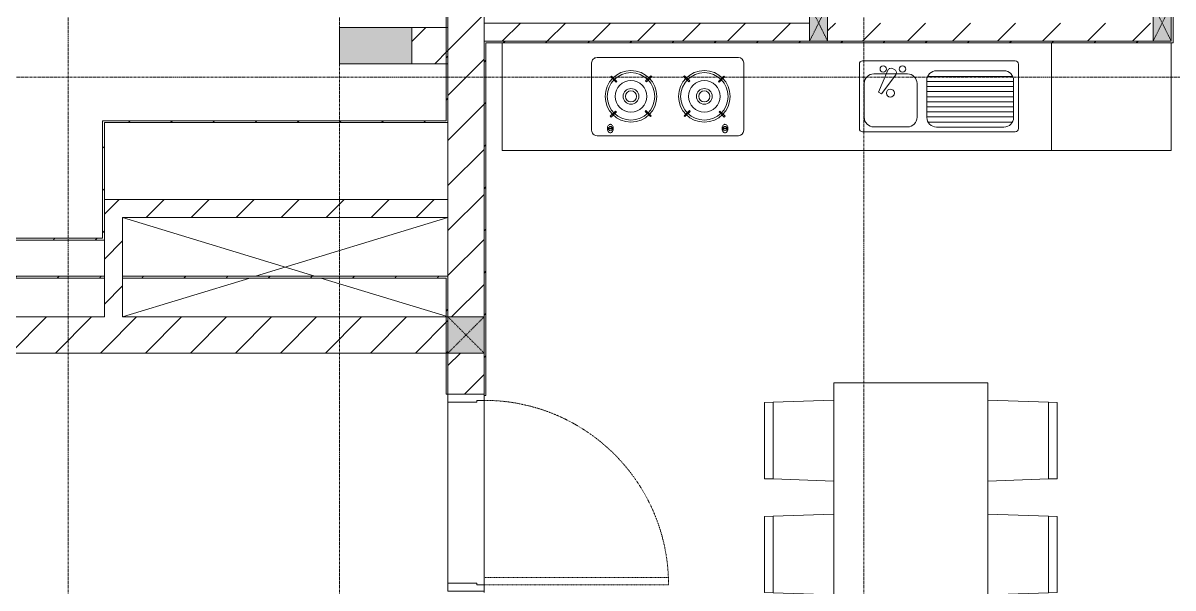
# Model space of a CAD drawing. Header units: millimetres. Extents: x 5356 to 209803, y -16346 to 109894.
# Drawn here: x 44202 to 50563, y 70213 to 73337 of the extents above; entities that cross this region are included whole.
import ezdxf

# ---------------------------------------------------------------- set-up
doc = ezdxf.new("R2010")
doc.units = ezdxf.units.MM
for name, pattern in [('Dash', [6, 3, -3]), ('Grid Line', [22.225, 12.7, -3.175, 3.175, -3.175]), ('NET VAN', [1.06, 0.53, -0.53])]:
    doc.linetypes.add(name, pattern=pattern)
for name, color, linetype, lineweight in [('0-1', 7, 'Continuous', 5), ('0-2', 9, 'Continuous', 9), ('A-DETL-GENF-2', 9, 'NET VAN', 9), ('A-DOOR', 31, 'Continuous', 9), ('A-DOOR-FRAM', 31, 'Continuous', 9), ('A-FLOR-1', 9, 'Continuous', 9), ('A-WALL', 113, 'Continuous', 9), ('A-WALL-1', 253, 'Continuous', 18), ('A-WALL-3', 113, 'Continuous', 18), ('A-WALL-PATT-1', 10, 'Continuous', 9), ('A-WALL-PATT-2', 9, 'Continuous', 9), ('A-WALL-PATT-3', 111, 'Continuous', 9), ('I-FURN', 30, 'Continuous', 9), ('I-FURN-1', 9, 'Continuous', 9), ('I-WALL-1', 253, 'Continuous', 18), ('I-WALL-3', 2, 'Continuous', 18), ('S-COLS', 52, 'Continuous', 9), ('S-COLS-1', 254, 'Continuous', 5), ('S-COLS-2', 253, 'Continuous', 18), ('S-COLS-3', 9, 'Continuous', 9), ('S-COLS-4', 52, 'Continuous', 18), ('S-COLS-5', 52, 'Dash', 9), ('S-COLS-HDLN', 52, 'Dash', 9), ('S-COLS-HDLN-1', 9, 'Dash', 9), ('S-GRID-1', 1, 'Grid Line', 9)]:
    doc.layers.add(name, color=color, linetype=linetype, lineweight=lineweight)
pattern_1 = [(45, (0, 0), (-116.67262, 116.67262), [])]
pattern_2 = [(45, (0, 0), (-124.4508, 124.4508), [])]

# ---------------------------------------------------------------- blocks, each defined once
blk = doc.blocks.new('NCV_TKTC_KET CAU_rvt-1-TKCS_MB ĐỊNH VỊ MỐC TỌA ĐỘ CÔNG TRÌNH')
at = {"layer": 'S-COLS-1'}
blk.add_hatch(color=256, dxfattribs=at).paths.add_polyline_path([(45952.6, 73111.9), (46352.6, 73111.9), (46352.6, 73311.9), (45952.6, 73311.9)])
at = {"layer": 'S-COLS-2'}
for p, q in [((45952.6, 73311.9), (45952.6, 73111.9)), ((46352.6, 73311.9), (45952.6, 73311.9)), ((46352.6, 73111.9), (46352.6, 73311.9)), ((45952.6, 73111.9), (46352.6, 73111.9))]:
    blk.add_line(p, q, dxfattribs=at)
blk = doc.blocks.new('HE BEP A1 - HE BEP A 2-V139-TKCS_MB ĐỊNH VỊ MỐC TỌA ĐỘ CÔNG TRÌNH')
at = {"layer": 'I-FURN'}
for p, q in [((0, 0), (662.4, 0)), ((0, -594.4), (0, 0)), ((662.4, 0), (662.4, -594.4)), ((662.4, 0), (662.4, -594.4)), ((3700, 0), (662.4, 0)), ((3700, -594.4), (3700, 0)), ((3700, -594.4), (3700, 0)), ((844.9, -120.7), (844.9, -476.9)), ((1706.9, -103.2), (862.4, -103.2)), ((1724.4, -476.9), (1724.4, -120.7)), ((2364, -483.2), (2364, -111.2)), ((3175.6, -81.2), (2394, -81.2)), ((2451.6, -118.3), (2484.1, -118.3)), ((2451.6, -122.3), (2451.6, -118.3)), ((2484.1, -122.3), (2451.6, -122.3)), ((2484.1, -118.3), (2484.1, -122.3)), ((3085.5, -118.3), (3085.5, -122.3)), ((3118, -118.3), (3085.5, -118.3)), ((3085.5, -122.3), (3118, -122.3)), ((3118, -122.3), (3118, -118.3)), ((3205.6, -483.2), (3205.6, -111.2)), ((871.5, -386.8), (871.5, -182.3)), ((871.5, -184.9), (1351.6, -184.9)), ((877.9, -156.9), (1345.2, -156.9)), ((924.9, -128.9), (1298.3, -128.9)), ((1351.6, -182.3), (1351.6, -386.8)), ((1405.6, -369.9), (1405.6, -183.2)), ((1459, -129.9), (1644.4, -129.9)), ((1697.8, -183.2), (1697.8, -369.9)), ((2471.8, -183.9), (2467.4, -188.3)), ((2467.4, -188.3), (2496.5, -217.4)), ((2500.9, -213), (2471.8, -183.9)), ((2689.3, -186.7), (2660.2, -215.8)), ((2693.7, -191.1), (2689.3, -186.7)), ((2875.9, -191.1), (2880.3, -186.7)), ((2880.3, -186.7), (2909.4, -215.8)), ((3068.7, -213), (3097.9, -183.9)), ((3102.3, -188.3), (3073.1, -217.4)), ((3097.9, -183.9), (3102.3, -188.3)), ((871.5, -212.9), (1351.6, -212.9)), ((871.5, -240.9), (1351.6, -240.9)), ((2496.5, -217.4), (2500.9, -213)), ((2660.2, -215.8), (2664.6, -220.2)), ((2664.6, -220.2), (2693.7, -191.1)), ((2905, -220.2), (2875.9, -191.1)), ((2909.4, -215.8), (2905, -220.2)), ((3073.1, -217.4), (3068.7, -213)), ((871.5, -268.9), (1351.6, -268.9)), ((871.5, -296.9), (1351.6, -296.9)), ((1602.7, -313.4), (1523.8, -418.4)), ((1618.1, -322.3), (1602.7, -313.4)), ((871.5, -324.9), (1351.6, -324.9)), ((871.5, -352.9), (1351.6, -352.9)), ((871.5, -380.9), (1351.6, -380.9)), ((1566.6, -443.1), (1618.1, -322.3)), ((2470.1, -405.9), (2499.2, -376.7)), ((2503.6, -381.1), (2474.5, -410.3)), ((2499.2, -376.7), (2503.6, -381.1)), ((2663, -383.9), (2667.3, -379.5)), ((2667.3, -379.5), (2696.5, -408.6)), ((2902.3, -379.5), (2873.2, -408.6)), ((2906.7, -383.9), (2902.3, -379.5)), ((3070.4, -376.7), (3066, -381.1)), ((3066, -381.1), (3095.1, -410.3)), ((3099.5, -405.9), (3070.4, -376.7)), ((876.4, -408.9), (1346.8, -408.9)), ((1298.3, -440.1), (924.9, -440.1)), ((1644.4, -423.2), (1459, -423.2)), ((1541.1, -452.3), (1528.6, -445.1)), ((2474.5, -410.3), (2470.1, -405.9)), ((2692.1, -413), (2663, -383.9)), ((2696.5, -408.6), (2692.1, -413)), ((2873.2, -408.6), (2877.5, -413)), ((2877.5, -413), (2906.7, -383.9)), ((3095.1, -410.3), (3099.5, -405.9)), ((862.4, -494.4), (1706.9, -494.4)), ((3175.6, -513.2), (2394, -513.2))]:
    blk.add_line(p, q, dxfattribs=at)
for centre, radius in [((2581.9, -298.5), 142.6), ((2581.9, -298.5), 131.3), ((2987.7, -298.5), 142.6), ((2987.7, -298.5), 131.3), ((2581.9, -298.5), 87.2), ((2987.7, -298.5), 87.2), ((1552.8, -316.6), 22.2), ((2581.9, -298.5), 43.6), ((2581.9, -298.5), 30.9), ((2987.7, -298.5), 43.6), ((2987.7, -298.5), 30.9), ((1485.9, -449.9), 17.8), ((1592.6, -449.9), 17.8)]:
    blk.add_circle(centre, radius, dxfattribs=at)
for centre, radius, start, end in [((862.4, -120.7), 17.5, 90, 180), ((1706.9, -120.7), 17.5, 0, 90), ((2394, -111.2), 30, 90, 180), ((2485.1, -120.7), 33.5, 163.94189, 180), ((2485.1, -120.7), 33.5, 180, 196.05811), ((2476.6, -118.2), 24.7, 145.20397, 163.94189), ((2467.8, -120.3), 11.6, 9.71775, 170.28225), ((2467.8, -120.3), 11.6, 189.9102, 350.0898), ((2471.3, -114.5), 18.1, 120.79762, 145.20397), ((2467.9, -108.8), 11.5, 90, 120.79762), ((2467.9, -108.8), 11.5, 59.20238, 90), ((2464.5, -114.5), 18.1, 34.79603, 59.20238), ((2459.1, -118.2), 24.7, 16.05811, 34.79603), ((2450.6, -120.7), 33.5, 0, 16.05811), ((2450.6, -120.7), 33.5, 343.94189, 0), ((3119, -120.7), 33.5, 163.94189, 180), ((3119, -120.7), 33.5, 180, 196.05811), ((3110.5, -118.2), 24.7, 145.20397, 163.94189), ((3105.2, -114.5), 18.1, 120.79762, 145.20397), ((3101.8, -120.3), 11.6, 9.71775, 170.28225), ((3101.8, -120.3), 11.6, 189.9102, 350.0898), ((3101.8, -108.8), 11.5, 90, 120.79762), ((3101.8, -108.8), 11.5, 59.20238, 90), ((3098.4, -114.5), 18.1, 34.79603, 59.20238), ((3093, -118.2), 24.7, 16.05811, 34.79603), ((3084.5, -120.7), 33.5, 0, 16.05811), ((3084.5, -120.7), 33.5, 343.94189, 0), ((3175.6, -111.2), 30, 360, 90), ((924.9, -182.3), 53.3, 90, 180), ((1298.3, -182.3), 53.3, 0, 90), ((1459, -183.2), 53.3, 90, 180), ((1644.4, -183.2), 53.3, 0, 90), ((2476.6, -123.1), 24.7, 196.05811, 214.79603), ((2471.3, -126.9), 18.1, 214.79603, 239.20238), ((2467.9, -132.6), 11.5, 239.20238, 270), ((2467.9, -132.6), 11.5, 270, 300.79762), ((2464.5, -126.9), 18.1, 300.79762, 325.20397), ((2459.1, -123.1), 24.7, 325.20397, 343.94189), ((3110.5, -123.1), 24.7, 196.05811, 214.79603), ((3105.2, -126.9), 18.1, 214.79603, 239.20238), ((3101.8, -132.6), 11.5, 239.20238, 270), ((3101.8, -132.6), 11.5, 270, 300.79762), ((3098.4, -126.9), 18.1, 300.79762, 325.20397), ((3093, -123.1), 24.7, 325.20397, 343.94189), ((1459, -369.9), 53.3, 180, 270), ((1644.4, -369.9), 53.3, 270, 0), ((924.9, -386.8), 53.3, 180, 270), ((1298.3, -386.8), 53.3, 270, 0), ((1537.5, -429.7), 17.8, 140.53825, 240.0479), ((1549.9, -436.9), 17.8, 240.0479, 339.46209), ((862.4, -476.9), 17.5, 180, 270), ((1706.9, -476.9), 17.5, 270, 0), ((2394, -483.2), 30, 180, 270), ((3175.6, -483.2), 30, 270, 0)]:
    blk.add_arc(centre, radius, start, end, dxfattribs=at)
at = {"layer": 'I-FURN-1'}
for p, q in [((0, 0), (3700, 0)), ((0, -594.4), (0, 0)), ((3700, 0), (3700, -594.4))]:
    blk.add_line(p, q, dxfattribs=at)
blk = doc.blocks.new('G1_SOF - BO TRU - 100x200-V64-TKCS_MB ĐỊNH VỊ MỐC TỌA ĐỘ CÔNG TRÌNH')
at = {"layer": 'S-COLS-3'}
blk.add_hatch(color=256, dxfattribs=at).paths.add_polyline_path([(-50, -100), (50, -100), (50, 100), (-50, 100)])
at = {"layer": 'S-COLS-2'}
for p, q in [((-50, 100), (50, 100)), ((-50, -100), (-50, 100)), ((50, 100), (50, -100)), ((50, -100), (-50, -100))]:
    blk.add_line(p, q, dxfattribs=at)
at = {"layer": 'S-COLS-HDLN-1'}
for p, q in [((50, -100), (-50, 100)), ((-50, -100), (50, 100))]:
    blk.add_line(p, q, dxfattribs=at)
blk = doc.blocks.new('RES_BAN AN 1 - RES_BAN AN 1-V143-TKCS_MB ĐỊNH VỊ MỐC TỌA ĐỘ CÔNG TRÌNH')
at = {"layer": 'I-FURN-1'}
for p, q in [((-425, 0), (-425, -1275)), ((-250, 0), (-425, 0)), ((425, 0), (360, 0)), ((425, -1275), (425, 0)), ((-761.9, -113.5), (-809.6, -115.1)), ((-809.6, -115.1), (-809.6, -536.9)), ((-761.9, -113.5), (-425, -102.3)), ((-761.9, -538.5), (-761.9, -113.5)), ((-761.9, -538.5), (-761.9, -113.5)), ((-425, -102.3), (-425, -549.7)), ((425, -102.3), (425, -549.7)), ((761.9, -113.5), (425, -102.3)), ((761.9, -538.5), (761.9, -113.5)), ((761.9, -113.5), (761.9, -538.5)), ((809.6, -115.1), (761.9, -113.5)), ((809.6, -536.9), (809.6, -115.1)), ((-809.6, -536.9), (-761.9, -538.5)), ((-425, -549.7), (-761.9, -538.5)), ((425, -549.7), (761.9, -538.5)), ((761.9, -538.5), (809.6, -536.9)), ((-809.6, -745.3), (-761.9, -743.8)), ((-809.6, -1167.2), (-809.6, -745.3)), ((-761.9, -743.8), (-425, -732.5)), ((-761.9, -1168.8), (-761.9, -743.8)), ((-761.9, -743.8), (-761.9, -1168.8)), ((-425, -732.5), (-425, -1180)), ((425, -732.5), (425, -1180)), ((761.9, -743.8), (425, -732.5)), ((761.9, -743.8), (809.6, -745.3)), ((761.9, -1168.8), (761.9, -743.8)), ((761.9, -1168.8), (761.9, -743.8)), ((809.6, -745.3), (809.6, -1167.2)), ((-761.9, -1168.8), (-809.6, -1167.2)), ((-425, -1180), (-761.9, -1168.8)), ((425, -1180), (761.9, -1168.8)), ((809.6, -1167.2), (761.9, -1168.8)), ((-425, -1275), (425, -1275))]:
    blk.add_line(p, q, dxfattribs=at)
blk = doc.blocks.new('NCV_TKTC_TANG 1_rvt-1-TKCS_MB ĐỊNH VỊ MỐC TỌA ĐỘ CÔNG TRÌNH')
at = {"layer": 'A-WALL-PATT-1'}
h = blk.add_hatch(dxfattribs=at)
h.set_pattern_fill('FP_2', color=256, style=0, pattern_type=2)
h.set_pattern_definition(pattern_2)
h.paths.add_polyline_path([(46752.6, 73236.9), (48552.6, 73236.9), (48552.6, 73336.9), (46752.6, 73336.9)])
h = blk.add_hatch(dxfattribs=at)
h.set_pattern_fill('FP_2', color=256, style=0, pattern_type=2)
h.set_pattern_definition(pattern_2)
h.paths.add_polyline_path([(50142.5, 73236.9), (50452.6, 73236.9), (50452.6, 73336.9), (48652.6, 73336.9), (48652.6, 73236.9), (48932.1, 73236.9)])
at = {"layer": 'A-WALL-PATT-2'}
h = blk.add_hatch(dxfattribs=at)
h.set_pattern_fill('FP_3', color=256, style=0, pattern_type=2)
h.set_pattern_definition(pattern_1)
h.paths.add_polyline_path([(50562.6, 73236.9), (50562.6, 74337), (50552.6, 74337), (50552.6, 73236.9)])
h.paths.add_polyline_path([(50562.6, 75137), (50562.6, 75437), (50552.6, 75437), (50552.6, 75137)])
h.paths.add_polyline_path([(50552.6, 76337), (50562.6, 76337), (50562.6, 76436.9), (50552.6, 76436.9), (50552.6, 76361.9)])
h = blk.add_hatch(dxfattribs=at)
h.set_pattern_fill('FP_3', color=256, style=0, pattern_type=2)
h.set_pattern_definition(pattern_1)
h.paths.add_polyline_path([(46762.6, 70036.9), (46762.6, 70187.4), (46752.6, 70187.4), (46752.6, 70036.9)])
h.paths.add_polyline_path([(46752.6, 71277.4), (46762.6, 71277.4), (46762.6, 73236.9), (46752.6, 73236.9), (46752.6, 71285.3)])
h = blk.add_hatch(dxfattribs=at)
h.set_pattern_fill('FP_3', color=256, style=0, pattern_type=2)
h.set_pattern_definition(pattern_1)
h.paths.add_polyline_path([(50562.6, 73226.9), (50562.6, 73236.9), (46762.6, 73236.9), (46762.6, 73226.9), (50552.6, 73226.9)])
at = {"layer": 'A-FLOR-1'}
for p, q in [((46552.7, 71240.3), (46552.7, 70240.3)), ((46752.6, 71250.3), (46752.6, 70230.3)), ((46752.7, 70187.4), (46752.7, 71277.4))]:
    blk.add_line(p, q, dxfattribs=at)
at = {"layer": 'A-WALL-1'}
for p, q in [((48552.6, 73336.9), (46752.6, 73336.9)), ((46752.6, 73336.9), (46752.6, 73236.9)), ((46752.6, 73236.9), (48552.6, 73236.9)), ((48652.6, 73236.9), (50452.6, 73236.9))]:
    blk.add_line(p, q, dxfattribs=at)
at = {"layer": 'I-WALL-1'}
for p, q in [((50562.6, 73236.9), (50562.6, 74337)), ((46762.6, 73236.9), (46752.6, 73236.9)), ((46752.6, 73236.9), (46752.6, 71285.3)), ((48552.6, 73236.9), (46762.6, 73236.9)), ((46762.6, 71277.4), (46762.6, 73226.9)), ((46762.6, 73226.9), (50562.6, 73226.9)), ((50452.6, 73236.9), (48652.6, 73236.9)), ((50562.6, 73226.9), (50562.6, 73236.9)), ((46752.6, 71277.4), (46762.6, 71277.4))]:
    blk.add_line(p, q, dxfattribs=at)
at = {"layer": 'I-FURN-1', "rotation": 180}
for name, p in [('HE BEP A1 - HE BEP A 2-V139-TKCS_MB ĐỊNH VỊ MỐC TỌA ĐỘ CÔNG TRÌNH', (50552.6, 72632.6)), ('RES_BAN AN 1 - RES_BAN AN 1-V143-TKCS_MB ĐỊNH VỊ MỐC TỌA ĐỘ CÔNG TRÌNH', (49112.6, 70071.9))]:
    blk.add_blockref(name, p, dxfattribs=at)
at = {"layer": 'S-COLS-3', "rotation": 180}
for p in [(48602.6, 73336.9), (50502.6, 73336.9)]:
    blk.add_blockref('G1_SOF - BO TRU - 100x200-V64-TKCS_MB ĐỊNH VỊ MỐC TỌA ĐỘ CÔNG TRÌNH', p, dxfattribs=at)
blk = doc.blocks.new('G1_SOF - BO TRU - 200x200-3050151-TKCS_MB ĐỊNH VỊ MỐC TỌA ĐỘ CÔNG TRÌNH')
at = {"layer": 'S-COLS-HDLN'}
for p, q in [((-100, 100), (100, -100)), ((100, 100), (-100, -100))]:
    blk.add_line(p, q, dxfattribs=at)
blk = doc.blocks.new('FD_05 - FD_05-1000x2200mm-835434-TKCS_MB ĐỊNH VỊ MỐC TỌA ĐỘ CÔNG TRÌNH')
at = {"layer": 'A-DETL-GENF-2'}
for p, q in [((470, 100), (470, 1120)), ((470, 1120), (510, 1120)), ((510, 1120), (510, 100)), ((510, 100), (470, 100))]:
    blk.add_line(p, q, dxfattribs=at)
blk.add_arc((510, 100), 1020, 92.24747, 180, dxfattribs=at)
at = {"layer": 'A-DOOR-FRAM'}
for p, q in [((-510, 100), (-545, 100)), ((-545, 100), (-545, -100)), ((-510, 60), (-510, 100)), ((545, 100), (510, 100)), ((510, 100), (510, 60)), ((545, -100), (545, 100)), ((-500, 60), (-510, 60)), ((-500, -100), (-500, 60)), ((510, 60), (500, 60)), ((500, 60), (500, -100)), ((-545, -100), (-500, -100)), ((500, -100), (545, -100))]:
    blk.add_line(p, q, dxfattribs=at)

msp = doc.modelspace()

# ---------------------------------------------------------------- hatches: boundary and pattern name
at = {"layer": 'A-WALL-PATT-3'}
h = msp.add_hatch(dxfattribs=at)
h.set_pattern_fill('FP_8', color=256, style=0, pattern_type=2)
h.set_pattern_definition(pattern_1)
h.paths.add_polyline_path([(46552.6, 72796.9), (46552.6, 74506.9), (46542.6, 74506.9), (46542.6, 72796.9)])
h = msp.add_hatch(dxfattribs=at)
h.set_pattern_fill('FP_1', color=256, style=0, pattern_type=2)
h.set_pattern_definition(pattern_2)
h.paths.add_polyline_path([(46552.6, 70036.9), (46752.6, 70036.9), (46752.6, 70195.3), (46552.6, 70195.3)])
h.paths.add_polyline_path([(46712.6, 71285.3), (46752.6, 71285.3), (46752.6, 71511.9), (46552.6, 71511.9), (46552.6, 71285.3)])
h.paths.add_polyline_path([(46552.6, 71711.9), (46752.6, 71711.9), (46752.6, 74516.9), (46552.6, 74516.9), (46552.6, 71926.9)])
h = msp.add_hatch(dxfattribs=at)
h.set_pattern_fill('FP_1', color=256, style=0, pattern_type=2)
h.set_pattern_definition(pattern_2)
h.paths.add_polyline_path([(46511.2, 73111.9), (46552.6, 73111.9), (46552.6, 73311.9), (46352.6, 73311.9), (46352.6, 73111.9)])
h = msp.add_hatch(dxfattribs=at)
h.set_pattern_fill('FP_8', color=256, style=0, pattern_type=2)
h.set_pattern_definition(pattern_1)
h.paths.add_polyline_path([(44642.6, 72136.9), (44652.6, 72136.9), (44652.6, 72796.9), (44642.6, 72796.9), (44642.6, 72146.9)])
h = msp.add_hatch(dxfattribs=at)
h.set_pattern_fill('FP_8', color=256, style=0, pattern_type=2)
h.set_pattern_definition(pattern_1)
h.paths.add_polyline_path([(46552.6, 72786.9), (46552.6, 72796.9), (44652.6, 72796.9), (44652.6, 72786.9), (46511.2, 72786.9)])
h = msp.add_hatch(dxfattribs=at)
h.set_pattern_fill('FP_1', color=256, style=0, pattern_type=2)
h.set_pattern_definition(pattern_2)
h.paths.add_polyline_path([(44752.6, 71711.9), (44752.6, 72361.9), (44652.6, 72361.9), (44652.6, 71711.9)])
h = msp.add_hatch(dxfattribs=at)
h.set_pattern_fill('FP_1', color=256, style=0, pattern_type=2)
h.set_pattern_definition(pattern_2)
h.paths.add_polyline_path([(46511.2, 72261.9), (46552.6, 72261.9), (46552.6, 72361.9), (44752.6, 72361.9), (44752.6, 72261.9)])
h = msp.add_hatch(dxfattribs=at)
h.set_pattern_fill('FP_8', color=256, style=0, pattern_type=2)
h.set_pattern_definition(pattern_1)
h.paths.add_polyline_path([(42062.6, 72136.9), (44642.6, 72136.9), (44642.6, 72146.9), (42062.6, 72146.9)])
h = msp.add_hatch(dxfattribs=at)
h.set_pattern_fill('FP_8', color=256, style=0, pattern_type=2)
h.set_pattern_definition(pattern_1)
h.paths.add_polyline_path([(46552.6, 71926.9), (46552.6, 71936.9), (44752.6, 71936.9), (44752.6, 71926.9), (46542.6, 71926.9)])
h.paths.add_polyline_path([(44652.6, 71926.9), (44652.6, 71936.9), (42052.6, 71936.9), (42052.6, 71926.9), (44090.3, 71926.9)])
h = msp.add_hatch(dxfattribs=at)
h.set_pattern_fill('FP_8', color=256, style=0, pattern_type=2)
h.set_pattern_definition(pattern_1)
h.paths.add_polyline_path([(46542.6, 70036.9), (46552.6, 70036.9), (46552.6, 70195.3), (46542.6, 70193.1), (46542.6, 70046.9)])
h.paths.add_polyline_path([(46542.6, 71285.3), (46552.6, 71285.3), (46552.6, 71926.9), (46542.6, 71926.9), (46542.6, 71287.5)])
h = msp.add_hatch(dxfattribs=at)
h.set_pattern_fill('FP_1', color=256, style=0, pattern_type=2)
h.set_pattern_definition(pattern_2)
h.paths.add_polyline_path([(43642.6, 71511.9), (44652.6, 71511.9), (44652.6, 71711.9), (43642.6, 71711.9), (43642.6, 71671.9)])
h.paths.add_polyline_path([(42052.6, 71511.9), (42352.6, 71511.9), (42352.6, 71711.9), (42052.6, 71711.9)])
h = msp.add_hatch(dxfattribs=at)
h.set_pattern_fill('FP_1', color=256, style=0, pattern_type=2)
h.set_pattern_definition(pattern_2)
h.paths.add_polyline_path([(46511.2, 71511.9), (46552.6, 71511.9), (46552.6, 71711.9), (44652.6, 71711.9), (44652.6, 71511.9)])
at = {"layer": 'S-COLS-1'}
msp.add_hatch(color=256, dxfattribs=at).paths.add_polyline_path([(46552.6, 71511.9), (46752.6, 71511.9), (46752.6, 71711.9), (46552.6, 71711.9)])

# ---------------------------------------------------------------- linework, layer by layer
at = {"layer": '0-2'}
for p, q in [((44752.6, 72261.9), (45816.2, 71936.9)), ((46552.6, 72261.9), (45488.9, 71936.9)), ((45456.2, 71926.9), (44752.6, 71711.9)), ((45848.9, 71926.9), (46542.6, 71715))]:
    msp.add_line(p, q, dxfattribs=at)
at = {"layer": 'A-WALL'}
for p, q in [((46552.6, 72786.9), (46552.6, 74516.9)), ((44652.6, 71926.9), (44652.6, 71936.9)), ((44752.6, 71936.9), (44752.6, 71926.9)), ((46552.6, 71711.9), (46552.6, 71926.9)), ((46552.6, 71926.9), (46552.6, 71285.3)), ((46552.6, 71711.9), (46752.6, 71711.9)), ((46552.6, 71285.3), (46552.6, 71511.9)), ((46752.6, 71511.9), (46552.6, 71511.9)), ((46552.6, 70240.3), (46552.6, 71240.3)), ((46752.6, 71250.3), (46752.6, 70230.3))]:
    msp.add_line(p, q, dxfattribs=at)
at = {"layer": 'A-WALL-3'}
for p, q in [((46752.6, 71711.9), (46752.6, 74516.9)), ((46552.6, 73311.9), (46352.6, 73311.9)), ((46352.6, 73311.9), (46352.6, 73111.9)), ((46352.6, 73111.9), (46552.6, 73111.9)), ((46552.6, 72786.9), (46552.6, 71926.9)), ((46552.6, 72361.9), (44652.6, 72361.9)), ((46552.6, 72261.9), (46552.6, 72361.9)), ((44752.6, 71936.9), (44752.6, 72261.9)), ((44752.6, 72261.9), (46552.6, 72261.9)), ((44652.6, 72136.9), (44652.6, 71936.9)), ((44652.6, 71926.9), (44652.6, 71711.9)), ((44752.6, 71711.9), (44752.6, 71926.9)), ((44652.6, 71711.9), (43642.6, 71711.9)), ((46552.6, 71711.9), (44752.6, 71711.9)), ((43642.6, 71511.9), (46552.6, 71511.9)), ((46752.6, 71285.3), (46752.6, 71511.9))]:
    msp.add_line(p, q, dxfattribs=at)
at = {"layer": 'I-WALL-3'}
for p, q in [((46542.6, 74506.9), (46542.6, 72796.9)), ((44642.6, 72796.9), (44642.6, 72146.9)), ((46542.6, 72796.9), (44642.6, 72796.9)), ((44652.6, 72136.9), (44652.6, 72786.9)), ((44652.6, 72786.9), (46552.6, 72786.9)), ((44642.6, 72146.9), (42062.6, 72146.9)), ((42062.6, 72136.9), (44652.6, 72136.9)), ((44652.6, 71936.9), (42052.6, 71936.9)), ((46552.6, 71936.9), (44752.6, 71936.9)), ((46552.6, 71926.9), (46552.6, 71936.9)), ((42062.6, 71926.9), (44652.6, 71926.9)), ((44752.6, 71926.9), (46542.6, 71926.9)), ((46542.6, 71926.9), (46542.6, 71285.3)), ((46552.6, 71511.9), (46552.6, 71711.9)), ((46542.6, 71285.3), (46552.6, 71285.3))]:
    msp.add_line(p, q, dxfattribs=at)
at = {"layer": 'S-COLS'}
for p, q in [((46752.6, 71711.9), (46552.6, 71711.9)), ((46552.6, 71711.9), (46552.6, 71511.9)), ((46552.6, 71511.9), (46752.6, 71511.9))]:
    msp.add_line(p, q, dxfattribs=at)
at = {"layer": 'S-COLS-4'}
msp.add_line((46752.6, 71511.9), (46752.6, 71711.9), dxfattribs=at)
at = {"layer": 'S-GRID-1'}
for p, q in [((44452.6, 20960.6), (44452.6, 80482.7)), ((45952.6, 20960.6), (45952.6, 80482.7)), ((48852.6, 20960.6), (48852.6, 80482.7)), ((131551.8, 73036.9), (29351.8, 73036.9))]:
    msp.add_line(p, q, dxfattribs=at)

# ---------------------------------------------------------------- block references
at = {"layer": '0-1'}
for name in ['NCV_TKTC_KET CAU_rvt-1-TKCS_MB ĐỊNH VỊ MỐC TỌA ĐỘ CÔNG TRÌNH', 'NCV_TKTC_TANG 1_rvt-1-TKCS_MB ĐỊNH VỊ MỐC TỌA ĐỘ CÔNG TRÌNH']:
    msp.add_blockref(name, (0, 0), dxfattribs=at)
at = {"layer": 'A-DOOR', "rotation": 269.9999999999999}
msp.add_blockref('FD_05 - FD_05-1000x2200mm-835434-TKCS_MB ĐỊNH VỊ MỐC TỌA ĐỘ CÔNG TRÌNH', (46652.6, 70740.3), dxfattribs=at)
at = {"layer": 'S-COLS-5'}
msp.add_blockref('G1_SOF - BO TRU - 200x200-3050151-TKCS_MB ĐỊNH VỊ MỐC TỌA ĐỘ CÔNG TRÌNH', (46652.6, 71611.9), dxfattribs=at)

doc.saveas('drawing.dxf')
